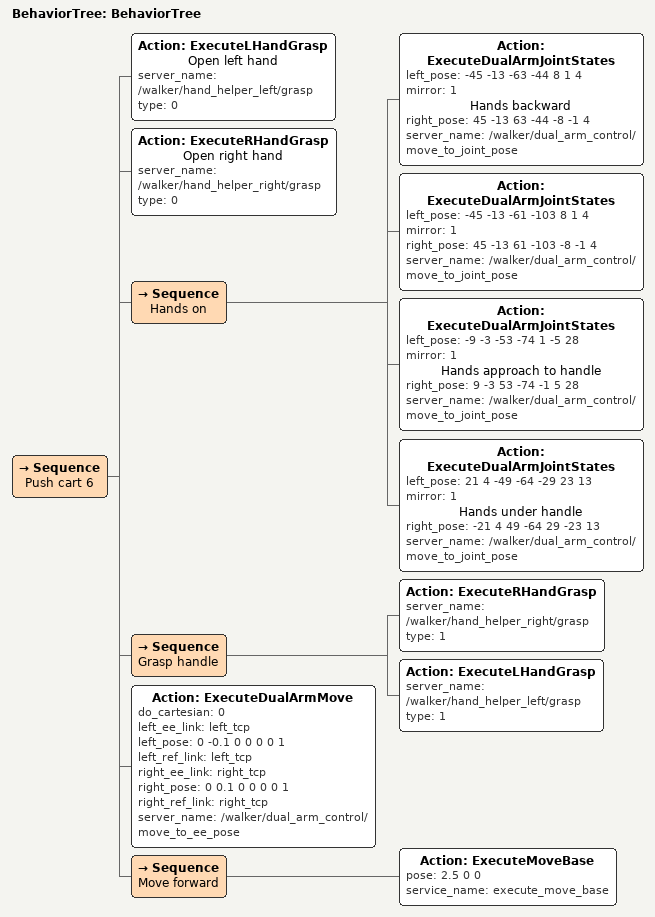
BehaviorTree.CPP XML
<?xml version="1.0"?>
<root main_tree_to_execute="BehaviorTree">
    <BehaviorTree ID="BehaviorTree">
        <Sequence name="Push cart 6">
            <Action ID="ExecuteLHandGrasp" name="Open left hand" server_name="/walker/hand_helper_left/grasp" type="0"/>
            <Action ID="ExecuteRHandGrasp" name="Open right hand" server_name="/walker/hand_helper_right/grasp" type="0"/>
            <Sequence name="Hands on">
                <Action ID="ExecuteDualArmJointStates" left_pose="-45 -13 -63 -44 8 1 4" mirror="1" name="Hands backward" right_pose="45 -13 63 -44 -8 -1 4" server_name="/walker/dual_arm_control/move_to_joint_pose"/>
                <Action ID="ExecuteDualArmJointStates" left_pose="-45 -13 -61 -103 8 1 4" mirror="1" right_pose="45 -13 61 -103 -8 -1 4" server_name="/walker/dual_arm_control/move_to_joint_pose"/>
                <Action ID="ExecuteDualArmJointStates" left_pose="-9 -3 -53 -74 1 -5 28" mirror="1" name="Hands approach to handle" right_pose="9 -3 53 -74 -1 5 28" server_name="/walker/dual_arm_control/move_to_joint_pose"/>
                <Action ID="ExecuteDualArmJointStates" left_pose="21 4 -49 -64 -29 23 13" mirror="1" name="Hands under handle" right_pose="-21 4 49 -64 29 -23 13" server_name="/walker/dual_arm_control/move_to_joint_pose"/>
            </Sequence>
            <Sequence name="Grasp handle">
                <Action ID="ExecuteRHandGrasp" server_name="/walker/hand_helper_right/grasp" type="1"/>
                <Action ID="ExecuteLHandGrasp" server_name="/walker/hand_helper_left/grasp" type="1"/>
            </Sequence>
            <Action ID="ExecuteDualArmMove" do_cartesian="0" left_ee_link="left_tcp" left_pose="0 -0.1 0 0 0 0 1" left_ref_link="left_tcp" right_ee_link="right_tcp" right_pose="0 0.1 0 0 0 0 1" right_ref_link="right_tcp" server_name="/walker/dual_arm_control/move_to_ee_pose"/>
            <Sequence name="Move forward">
                <Action ID="ExecuteMoveBase" pose="2.5 0 0" service_name="execute_move_base"/>
            </Sequence>
        </Sequence>
    </BehaviorTree>
</root>
